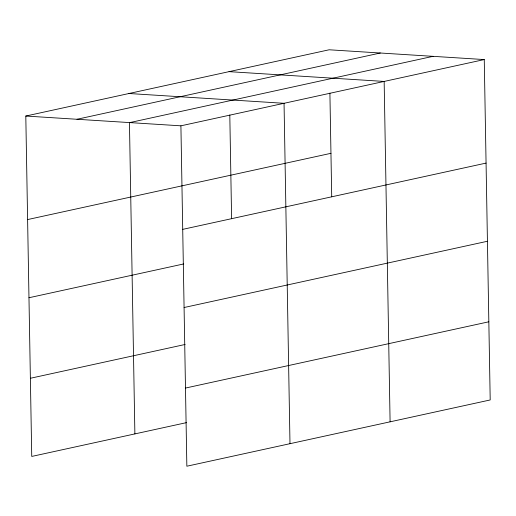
<?xml version="1.0" encoding="UTF-8"?>
<svg xmlns="http://www.w3.org/2000/svg" width="516" height="516" viewBox="0 0 516 516"><rect width="100%" height="100%" fill="white"/><g stroke="black" fill="none" stroke-linecap="round" stroke-linejoin="round"><path stroke-width="0.77" d="M186.495 422.63L31.74 456.434L25.8 116.042L329.15 49.781L484.26 59.566L490.2 399.958L186.85 466.219L180.91 125.827L484.26 59.566M76.987 119.273L380.337 53.006M129.722 122.602L433.072 56.334M27.606 219.571L330.956 153.31M182.716 229.362L486.066 163.095M28.973 297.738L183.728 263.934M184.083 307.523L487.433 241.262M30.38 378.273L185.134 344.469M185.483 388.058L488.833 321.791M229.046 71.647L384.156 81.431L390.096 421.824M128.942 93.512L284.045 103.297L289.992 443.689M25.8 116.042L180.91 125.827M329.905 93.119L331.717 196.822M229.801 114.984L231.613 218.694M129.445 122.402L134.882 433.904"/></g></svg>
